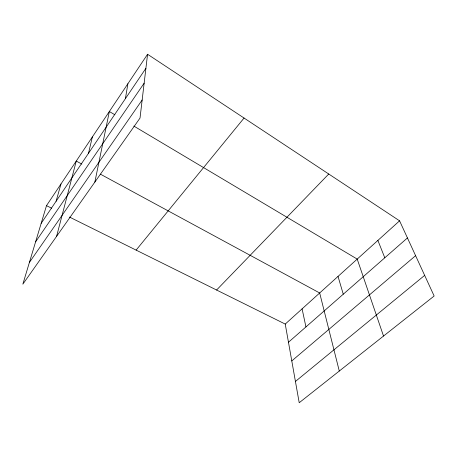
<?xml version="1.0" encoding="UTF-8"?>
<svg xmlns="http://www.w3.org/2000/svg" width="457" height="457" viewBox="0 0 457 457"><rect width="100%" height="100%" fill="white"/><g stroke="black" fill="none" stroke-linecap="round" stroke-linejoin="round"><path stroke-width="0.69" d="M147.565 54.263L140.019 118.06L22.85 284.18L46.494 205.656L147.565 54.263L399.578 220.828L434.15 296.01L299.209 402.737L285.237 324.076L69.481 217.058M125.401 98.661L127.891 83.728M94.85 182.103L109.354 111.497L114.861 114.781M88.504 153.284L92.36 136.963M56.594 236.343L76.262 161.07L81.826 164.086M56.097 201.263L60.992 183.937M41.159 223.37L145.903 68.31M35.6 241.844L144.149 83.168M29.391 262.449L142.156 100.003M136.117 250.11L244.061 118.043M216.584 290.024L328.743 174.014M285.237 324.076L399.578 220.828M288.464 342.247L407.444 237.937M291.783 360.927L415.602 255.68M295.428 381.452L424.662 275.371M46.494 205.656L51.607 208.186M100.38 174.146L319.672 292.983L339.288 371.038M133.838 126.075L357.203 259.09L383.52 336.055M377.888 240.411L384.794 257.794M338.026 276.411L343.264 294.205M302.094 308.858L305.939 326.932"/></g></svg>
